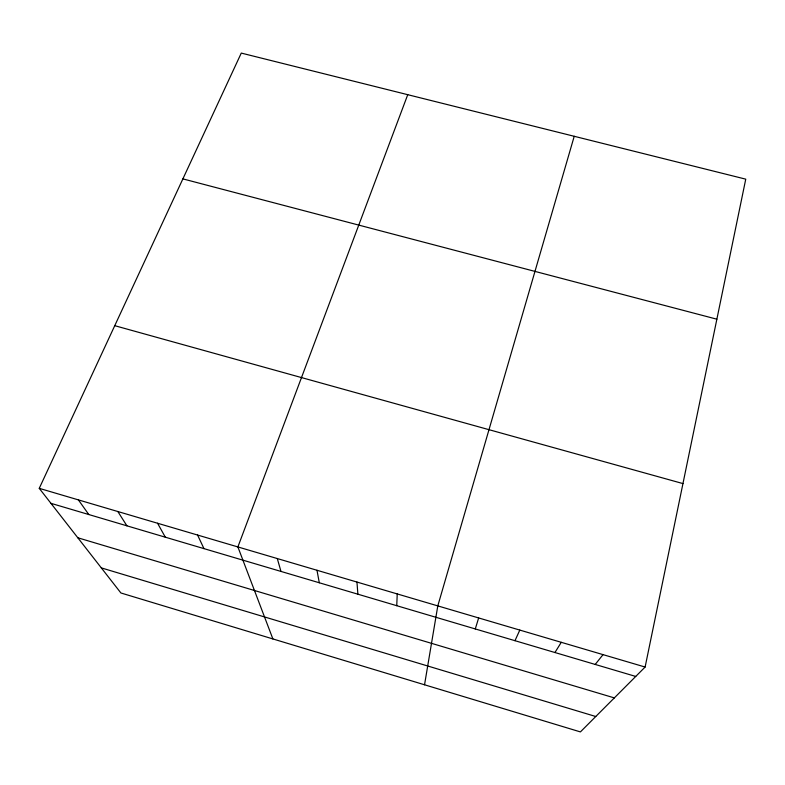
<?xml version="1.0" encoding="UTF-8"?>
<svg xmlns="http://www.w3.org/2000/svg" width="785" height="785" viewBox="0 0 785 785"><rect width="100%" height="100%" fill="white"/><g stroke="black" fill="none" stroke-linecap="round" stroke-linejoin="round"><path stroke-width="1.18" d="M396.749 605.696L397.23 593.931M424.538 684.785L437.795 605.902L574.227 136.286M645.113 667.044L745.75 179.157L241.27 53.086L39.25 488.349L120.9 592.979L580.409 731.914L645.113 667.044L39.25 488.349M475.288 628.942L478.654 617.952M407.749 94.681L237.884 546.939L272.886 638.941M514.98 640.697L519.807 630.09M554.946 652.521L561.275 642.316M595.207 664.444L603.037 654.641M182.885 178.882L716.862 319.191M114.747 325.677L682.96 483.589M50.937 503.332L635.742 676.444M77.813 537.774L614.341 697.904M101.304 567.879L595.776 716.509M78.402 499.898L88.793 514.538M117.838 511.526L126.915 525.822M157.559 523.242L165.311 537.185M197.575 535.046L203.972 548.627M277.291 558.557L280.971 571.421M316.983 570.263L319.299 582.764M356.959 582.058L357.882 594.196"/></g></svg>
